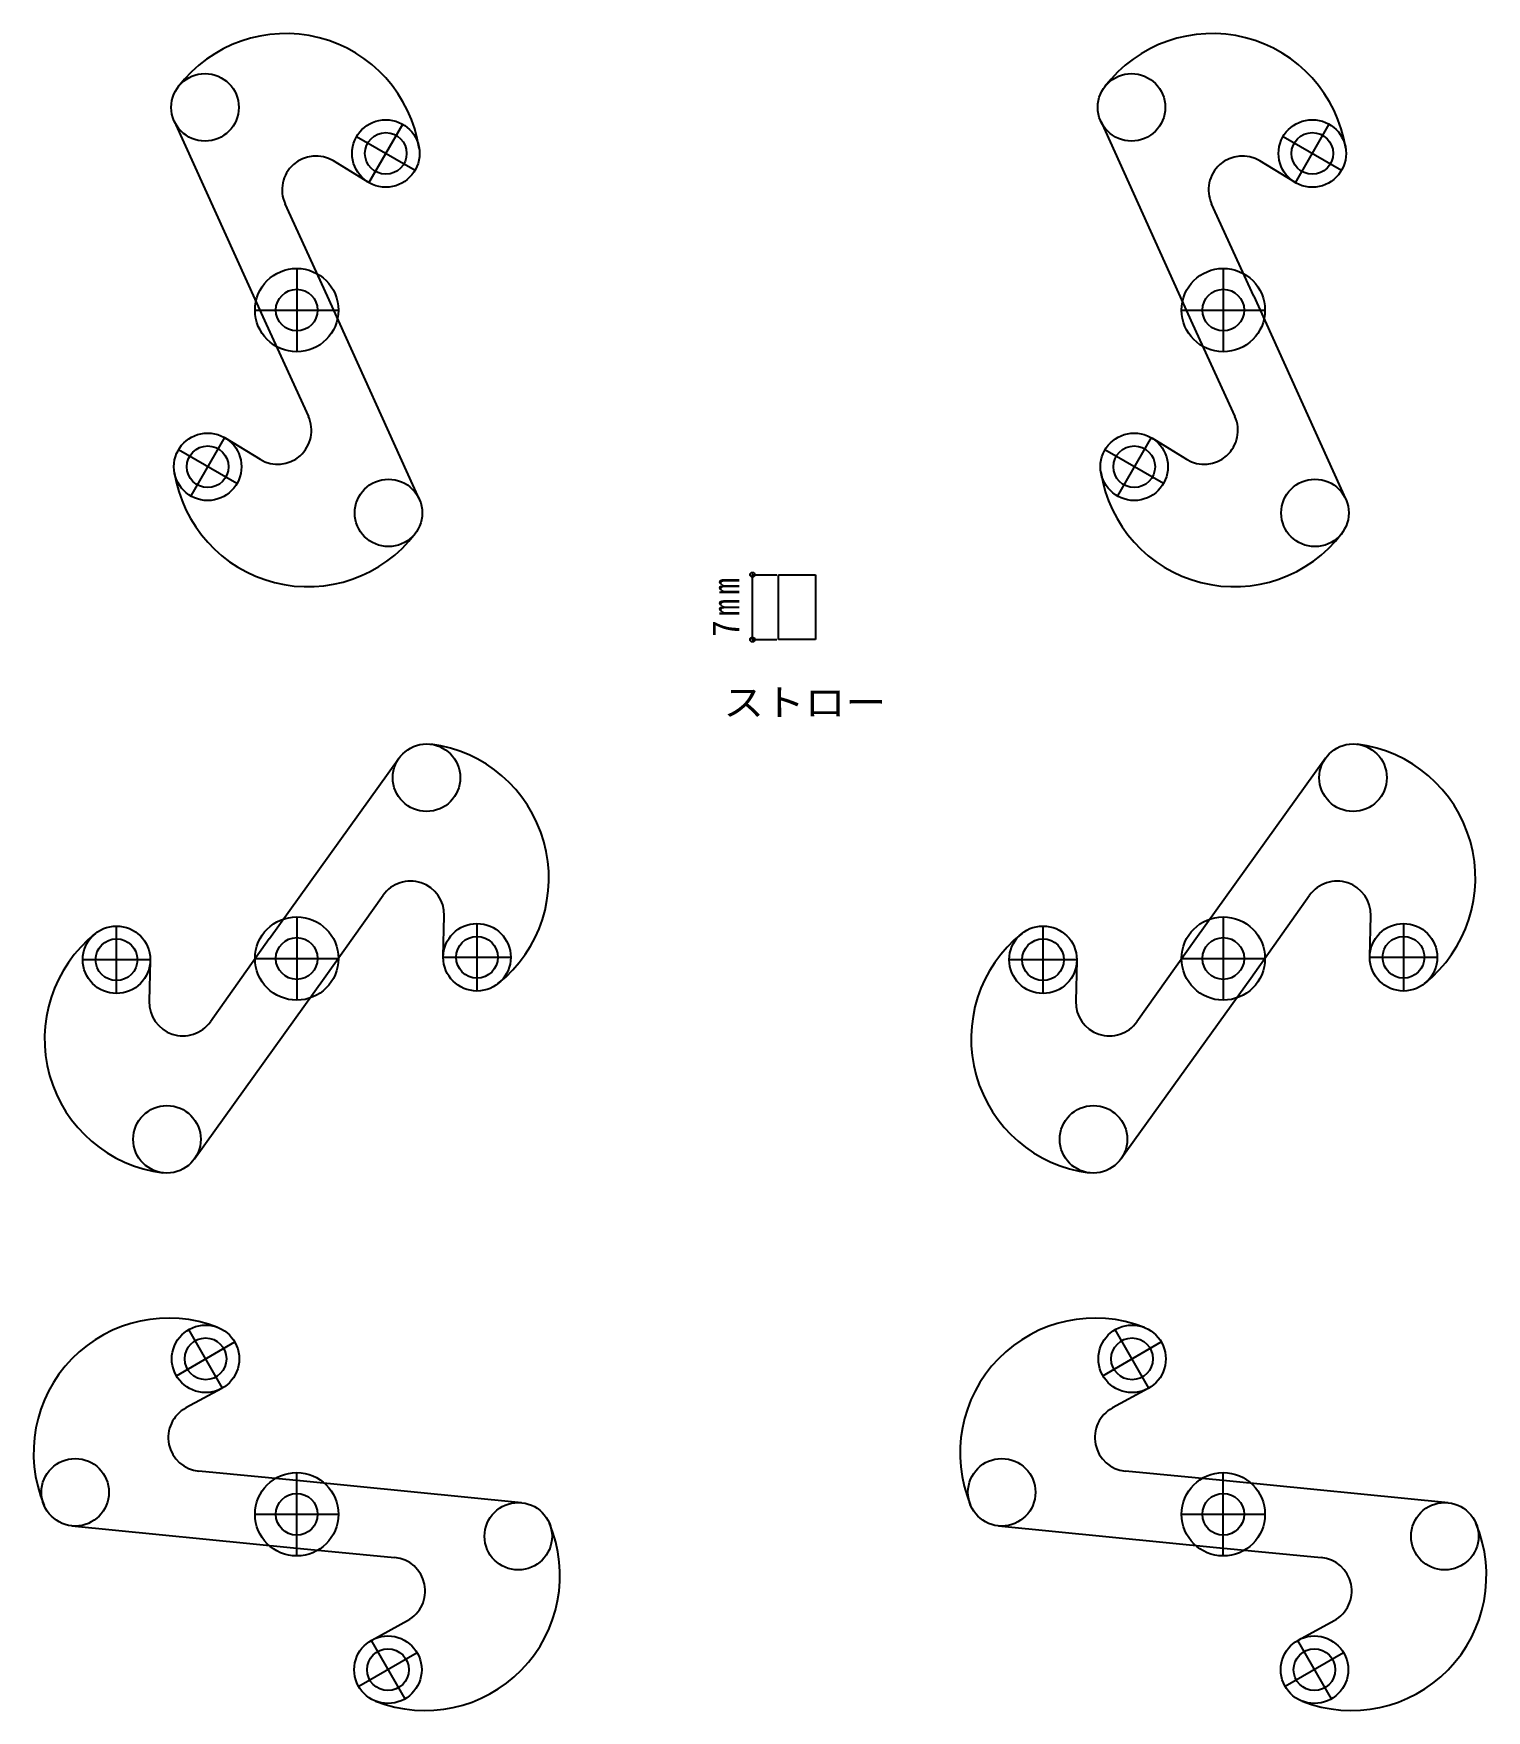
# Model space of a CAD drawing. Units: millimetres on the paper. Extents: x -77 to 80, y -89 to 92.
import ezdxf
from ezdxf.enums import TextEntityAlignment as Align

# ---------------------------------------------------------------- set-up
doc = ezdxf.new("R2010")
doc.units = ezdxf.units.MM
doc.header["$PDMODE"] = 32
doc.header["$PDSIZE"] = 0.5
doc.layers.add('0-1', color=7, linetype='Continuous')
doc.layers.add('0-2', color=7, linetype='Continuous')
doc.styles.add('ＭＳ ゴシック', font='')
doc.styles.get('ＭＳ ゴシック').set_extended_font_data('MS Gothic')

msp = doc.modelspace()

# ---------------------------------------------------------------- linework, layer by layer
at = {"layer": '0-1'}
for p, q in [((-62.069, 82.705), (-52.169, 60.813)), ((-41.06, 76.073), (-37.418, 82.381)), ((37.931, 82.705), (47.831, 60.813)), ((58.94, 76.073), (62.582, 82.381)), ((-42.393, 81.048), (-36.085, 77.406)), ((57.607, 81.048), (63.915, 77.406)), ((-41.139, 76.12), (-44.892, 78.415)), ((58.861, 76.12), (55.108, 78.415)), ((-45.54, 63.831), (-50.103, 73.791)), ((54.46, 63.831), (49.897, 73.791)), ((-48.851, 66.814), (-48.851, 57.814)), ((51.149, 66.814), (51.149, 57.814)), ((-35.632, 41.923), (-45.532, 63.814)), ((64.368, 41.923), (54.468, 63.814)), ((-53.351, 62.314), (-44.351, 62.314)), ((46.649, 62.314), (55.649, 62.314)), ((-52.162, 60.797), (-47.599, 50.836)), ((47.838, 60.797), (52.401, 50.836)), ((-55.308, 43.58), (-61.616, 47.221)), ((-56.641, 48.554), (-60.283, 42.247)), ((-56.562, 48.508), (-52.81, 46.213)), ((44.692, 43.58), (38.384, 47.221)), ((43.359, 48.554), (39.717, 42.247)), ((43.438, 48.508), (47.19, 46.213)), ((-37.8, 13.957), (-51.809, -5.563)), ((62.2, 13.957), (48.191, -5.563)), ((-45.882, -9.795), (-39.537, -0.863)), ((54.118, -9.795), (60.463, -0.863)), ((-48.851, -3.186), (-48.851, -12.186)), ((-33.038, -7.462), (-32.927, -3.064)), ((51.149, -3.186), (51.149, -12.186)), ((66.962, -7.462), (67.073, -3.064)), ((-68.304, -11.461), (-68.304, -4.177)), ((-29.397, -3.911), (-29.397, -11.195)), ((31.696, -11.461), (31.696, -4.177)), ((70.603, -3.911), (70.603, -11.195)), ((-51.82, -5.577), (-58.164, -14.509)), ((48.18, -5.577), (41.836, -14.509)), ((-64.662, -7.819), (-71.946, -7.819)), ((-64.663, -7.911), (-64.774, -12.308)), ((-53.351, -7.686), (-44.351, -7.686)), ((-33.039, -7.553), (-25.756, -7.553)), ((35.338, -7.819), (28.054, -7.819)), ((35.337, -7.911), (35.226, -12.308)), ((46.649, -7.686), (55.649, -7.686)), ((66.961, -7.553), (74.244, -7.553)), ((-59.901, -29.329), (-45.892, -9.81)), ((40.099, -29.329), (54.108, -9.81)), ((-56.871, -54.06), (-60.513, -47.752)), ((43.129, -54.06), (39.487, -47.752)), ((-61.846, -52.727), (-55.538, -49.085)), ((38.154, -52.727), (44.462, -49.085)), ((-56.951, -54.105), (-60.815, -56.207)), ((43.049, -54.105), (39.185, -56.207)), ((-48.509, -64.061), (-59.416, -63.032)), ((-48.851, -72.187), (-48.851, -63.187)), ((51.491, -64.061), (40.584, -63.032)), ((51.149, -72.187), (51.149, -63.187)), ((-24.582, -66.435), (-48.491, -64.062)), ((75.418, -66.435), (51.509, -64.062)), ((-53.351, -67.687), (-44.351, -67.687)), ((46.649, -67.687), (55.649, -67.687)), ((-73.119, -68.938), (-49.21, -71.311)), ((26.881, -68.938), (50.79, -71.311)), ((-49.193, -71.312), (-38.285, -72.341)), ((50.807, -71.312), (61.715, -72.341)), ((-40.75, -81.268), (-36.886, -79.166)), ((59.25, -81.268), (63.114, -79.166)), ((-40.83, -81.313), (-37.188, -87.621)), ((59.17, -81.313), (62.812, -87.621)), ((-35.855, -82.646), (-42.163, -86.288)), ((64.145, -82.646), (57.837, -86.288))]:
    msp.add_line(p, q, dxfattribs=at)
for centre, radius in [((-58.751, 84.206), 3.642), ((41.249, 84.206), 3.642), ((-39.239, 79.227), 3.642), ((-39.239, 79.227), 2.25), ((60.761, 79.227), 3.642), ((60.761, 79.227), 2.25), ((-48.851, 62.314), 4.5), ((51.149, 62.314), 4.5), ((-48.851, 62.314), 2.25), ((51.149, 62.314), 2.25), ((-58.462, 45.401), 3.642), ((41.538, 45.401), 3.642), ((-58.462, 45.401), 2.25), ((41.538, 45.401), 2.25), ((-38.951, 40.422), 3.642), ((61.049, 40.422), 3.642), ((-34.842, 11.833), 3.642), ((65.158, 11.833), 3.642), ((-48.851, -7.686), 4.5), ((51.149, -7.686), 4.5), ((-68.304, -7.819), 3.642), ((-29.397, -7.553), 3.642), ((-29.397, -7.553), 2.25), ((31.696, -7.819), 3.642), ((70.603, -7.553), 3.642), ((70.603, -7.553), 2.25), ((-68.304, -7.819), 2.25), ((-48.851, -7.686), 2.25), ((31.696, -7.819), 2.25), ((51.149, -7.686), 2.25), ((-62.86, -27.206), 3.642), ((37.14, -27.206), 3.642), ((-58.692, -50.906), 3.642), ((-58.692, -50.906), 2.25), ((41.308, -50.906), 3.642), ((41.308, -50.906), 2.25), ((-72.76, -65.314), 3.642), ((-48.851, -67.687), 4.5), ((27.24, -65.314), 3.642), ((51.149, -67.687), 4.5), ((-48.851, -67.687), 2.25), ((-24.942, -70.059), 3.642), ((51.149, -67.687), 2.25), ((75.058, -70.059), 3.642), ((-39.009, -84.467), 3.642), ((60.991, -84.467), 3.642), ((-39.009, -84.467), 2.25), ((60.991, -84.467), 2.25)]:
    msp.add_circle(centre, radius, dxfattribs=at)
for centre, radius, start, end in [((-50.044, 77.606), 14.567, 8.53258, 142.83923), ((49.956, 77.606), 14.567, 8.53258, 142.83923), ((-46.792, 75.308), 3.642, 58.55549, 204.61229), ((53.208, 75.308), 3.642, 58.55549, 204.61229), ((-50.91, 49.32), 3.642, 238.55549, 24.61229), ((49.09, 49.32), 3.642, 238.55549, 24.61229), ((-47.658, 47.022), 14.567, 188.53258, 322.83923), ((52.342, 47.022), 14.567, 188.53258, 322.83923), ((-36.204, 0.993), 14.567, 308.53258, 82.83923), ((63.796, 0.993), 14.567, 308.53258, 82.83923), ((-36.568, -2.972), 3.642, 358.55549, 144.61229), ((63.432, -2.972), 3.642, 358.55549, 144.61229), ((-61.498, -16.365), 14.567, 128.53258, 262.83923), ((38.502, -16.365), 14.567, 128.53258, 262.83923), ((-61.133, -12.4), 3.642, 178.55549, 324.61229), ((38.867, -12.4), 3.642, 178.55549, 324.61229), ((-62.691, -61.073), 14.567, 68.53258, 202.83923), ((37.309, -61.073), 14.567, 68.53258, 202.83923), ((-59.074, -59.406), 3.642, 118.55549, 264.61229), ((40.926, -59.406), 3.642, 118.55549, 264.61229), ((-35.011, -74.3), 14.567, 248.53258, 22.83923), ((64.989, -74.3), 14.567, 248.53258, 22.83923), ((-38.627, -75.967), 3.642, 298.55549, 84.61229), ((61.373, -75.967), 3.642, 298.55549, 84.61229)]:
    msp.add_arc(centre, radius, start, end, dxfattribs=at)
at = {"layer": '0-2', "color": 4}
for p, q in [((0.328, 26.75), (0.328, 33.75)), ((0.328, 33.75), (2.963, 33.75)), ((0.328, 26.75), (2.963, 26.75))]:
    msp.add_line(p, q, dxfattribs=at)
at = {"layer": '0-2'}
for p, q in [((3.139, 26.75), (3.139, 33.75)), ((3.139, 33.75), (7.139, 33.75)), ((7.139, 33.75), (7.139, 26.75)), ((7.139, 26.75), (3.139, 26.75))]:
    msp.add_line(p, q, dxfattribs=at)
at = {"layer": '0-2', "color": 4}
for p in [(0.328, 33.75), (0.328, 26.75)]:
    msp.add_point(p, dxfattribs=at)

# ---------------------------------------------------------------- texts
at = {"layer": '0-2', "style": 'ＭＳ ゴシック', "width": 1.1}
msp.add_text('ストロー', height=2.933, dxfattribs=at).set_placement((-2.818, 17.615), align=Align.BOTTOM_LEFT)
at = {"layer": '0-2', "insert": (-1.087, 27.027), "char_height": 2.933, "attachment_point": 7, "rotation": 90, "style": 'ＭＳ ゴシック'}
msp.add_mtext('\\T1.27;\\W0.9;7mm', dxfattribs=at)

doc.saveas('drawing.dxf')
